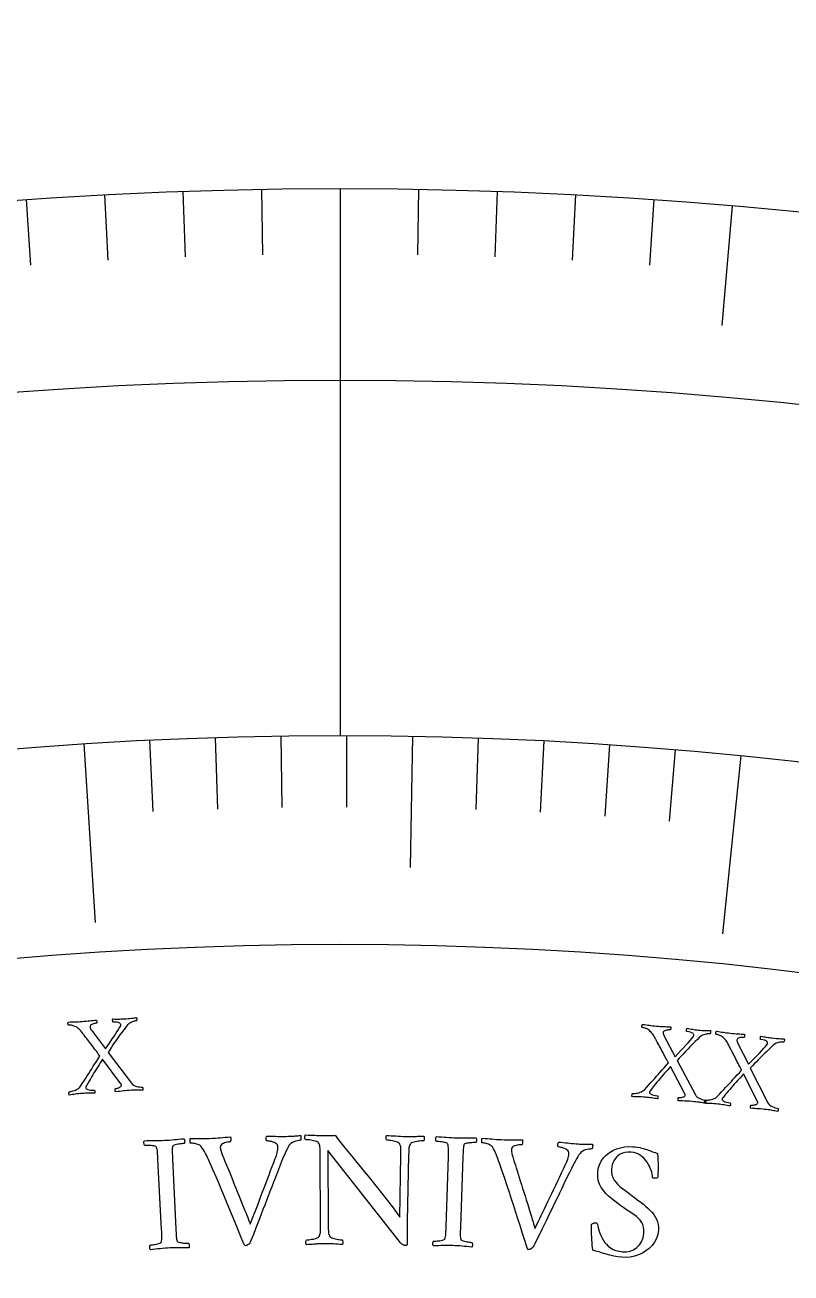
# Model space of a CAD drawing. Header units: millimetres. Extents: x -93 to 93, y -93 to 104.
# Drawn here: x -5.86 to 8.39, y 63.54 to 86.76 of the extents above; entities that cross this region are included whole.
import ezdxf

# ---------------------------------------------------------------- set-up
doc = ezdxf.new("R2010")
doc.units = ezdxf.units.MM
for name, color, linetype in [('ENGRAVE', 7, 'Continuous'), ('ENGRAVE_FINE', 8, 'Continuous'), ('TEXT', 5, 'Continuous')]:
    doc.layers.add(name, color=color, linetype=linetype)

msp = doc.modelspace()

# ---------------------------------------------------------------- linework, layer by layer
at = {"layer": 'ENGRAVE'}
for points in [[(0, 83.7125), (0, 73.5375)], [(7.296, 83.3939), (7.1009, 81.164)], [(-4.768, 73.3828), (-4.5521, 70.0598)], [(1.347, 73.5252), (1.3023, 71.0836)], [(7.4529, 73.1589), (7.1154, 69.846)]]:
    msp.add_lwpolyline(points, dxfattribs=at)
for radius in [90.65, 90.65, 88.2219, 83.7125, 83.7125, 80.1513, 73.5375, 73.5375, 69.6525]:
    msp.add_circle((0, 0), radius, dxfattribs=at)
at = {"layer": 'ENGRAVE_FINE'}
for points in [[(-4.3812, 83.5978), (-4.3173, 82.3784)], [(-2.9215, 83.6615), (-2.8789, 82.4412)], [(-1.461, 83.6998), (-1.4397, 82.4789)], [(1.461, 83.6998), (1.4397, 82.4789)], [(2.9215, 83.6615), (2.8789, 82.4412)], [(4.3812, 83.5978), (4.3173, 82.3784)], [(-5.8395, 83.5086), (-5.7543, 82.2906)], [(5.8395, 83.5086), (5.7543, 82.2906)], [(-3.5462, 73.4519), (-3.482, 72.1215)], [(-2.3235, 73.5008), (-2.2814, 72.1694)], [(-1.1002, 73.5293), (-1.0802, 72.1974)], [(0.1234, 73.5374), (0.1212, 72.2054)], [(2.5702, 73.4926), (2.5237, 72.1614)], [(3.7928, 73.4396), (3.7241, 72.1094)], [(5.0143, 73.3663), (4.9234, 72.0374)], [(6.2344, 73.2728), (6.1215, 71.9455)]]:
    msp.add_lwpolyline(points, dxfattribs=at)
at = {"layer": 'TEXT'}
for points in [[(-4.7932, 68.2168), (-4.756, 68.2196), (-4.7203, 68.2226), (-4.6863, 68.226), (-4.6539, 68.2295), (-4.6225, 68.2332), (-4.5913, 68.2367), (-4.5603, 68.24), (-4.5296, 68.2431), (-4.5274, 68.2381), (-4.5256, 68.2309), (-4.5242, 68.2215), (-4.5231, 68.2101), (-4.5229, 68.1991), (-4.524, 68.1912), (-4.5263, 68.1863), (-4.5299, 68.1845), (-4.5382, 68.1836), (-4.5483, 68.182), (-4.5602, 68.1795), (-4.5739, 68.1763), (-4.5882, 68.1722), (-4.6019, 68.1671), (-4.6151, 68.161), (-4.6276, 68.1539), (-4.6381, 68.1455), (-4.6454, 68.1357), (-4.6494, 68.1243), (-4.6501, 68.1115), (-4.6477, 68.0993), (-4.642, 68.0854), (-4.633, 68.0699), (-4.6207, 68.0528), (-4.3591, 67.7059), (-4.3174, 67.7694), (-4.2765, 67.831), (-4.2364, 67.8906), (-4.1972, 67.9484), (-4.1612, 68.002), (-4.1305, 68.0493), (-4.1052, 68.0902), (-4.0853, 68.1247), (-4.0828, 68.1301), (-4.0809, 68.1354), (-4.0797, 68.1407), (-4.0792, 68.146), (-4.079, 68.1507), (-4.0789, 68.1544), (-4.0788, 68.157), (-4.0788, 68.1586), (-4.0809, 68.166), (-4.0861, 68.1738), (-4.0946, 68.182), (-4.1062, 68.1904), (-4.1232, 68.1976), (-4.1477, 68.202), (-4.1797, 68.2036), (-4.2193, 68.2023), (-4.2223, 68.2046), (-4.2248, 68.2096), (-4.2268, 68.2174), (-4.2283, 68.2279), (-4.2292, 68.2391), (-4.2293, 68.2486), (-4.2287, 68.2564), (-4.2273, 68.2625), (-4.1973, 68.2624), (-4.1691, 68.2622), (-4.1427, 68.262), (-4.1179, 68.2619), (-4.0935, 68.262), (-4.0678, 68.2626), (-4.041, 68.2636), (-4.0131, 68.265), (-3.9745, 68.2675), (-3.9391, 68.2704), (-3.9069, 68.2735), (-3.878, 68.277), (-3.8518, 68.2804), (-3.8279, 68.2835), (-3.8065, 68.2861), (-3.7874, 68.2884), (-3.7852, 68.2835), (-3.7833, 68.2771), (-3.7817, 68.2691), (-3.7805, 68.2595), (-3.7801, 68.2497), (-3.7813, 68.2411), (-3.784, 68.2338), (-3.7882, 68.2276), (-3.794, 68.227), (-3.8027, 68.2255), (-3.8144, 68.2232), (-3.8292, 68.2201), (-3.8457, 68.2158), (-3.863, 68.2099), (-3.881, 68.2023), (-3.8997, 68.1931), (-3.9182, 68.1821), (-3.9356, 68.1688), (-3.952, 68.1534), (-3.9674, 68.1359), (-4.0025, 68.0883), (-4.0352, 68.044), (-4.0656, 68.003), (-4.0937, 67.9652), (-4.1203, 67.9289), (-4.1466, 67.8924), (-4.1723, 67.8556), (-4.1977, 67.8186), (-4.2238, 67.7797), (-4.2521, 67.7373), (-4.2825, 67.6913), (-4.315, 67.6417), (-3.8779, 67.0657), (-3.8603, 67.0463), (-3.8389, 67.0302), (-3.8139, 67.0175), (-3.7851, 67.0082), (-3.7552, 67.0016), (-3.7267, 66.9973), (-3.6997, 66.9953), (-3.674, 66.9956), (-3.6711, 66.9906), (-3.669, 66.9838), (-3.6677, 66.9751), (-3.6671, 66.9646), (-3.6672, 66.9542), (-3.6674, 66.9462), (-3.668, 66.9406), (-3.6688, 66.9373), (-3.6979, 66.9377), (-3.725, 66.9381), (-3.7499, 66.9385), (-3.7728, 66.9388), (-3.7959, 66.9389), (-3.8212, 66.9384), (-3.8488, 66.9374), (-3.8788, 66.9359), (-3.9199, 66.9333), (-3.9583, 66.9304), (-3.9939, 66.9274), (-4.0268, 66.924), (-4.0597, 66.9204), (-4.0953, 66.9165), (-4.1336, 66.9122), (-4.1746, 66.9076), (-4.1785, 66.9126), (-4.1816, 66.9197), (-4.1837, 66.929), (-4.1849, 66.9405), (-4.1851, 66.9514), (-4.184, 66.9594), (-4.1817, 66.9642), (-4.1782, 66.966), (-4.171, 66.9668), (-4.162, 66.9686), (-4.151, 66.9712), (-4.1381, 66.9748), (-4.1246, 66.9792), (-4.1114, 66.9845), (-4.0987, 66.9907), (-4.0864, 66.9978), (-4.076, 67.0056), (-4.0687, 67.0138), (-4.0645, 67.0225), (-4.0635, 67.0316), (-4.0638, 67.0339), (-4.0646, 67.0366), (-4.0657, 67.0396), (-4.0673, 67.0429), (-4.0691, 67.0463), (-4.0711, 67.0492), (-4.0731, 67.0518), (-4.0753, 67.054), (-4.4161, 67.5138), (-4.4375, 67.4812), (-4.4597, 67.4468), (-4.4827, 67.4107), (-4.5064, 67.3728), (-4.5303, 67.3342), (-4.5539, 67.2961), (-4.577, 67.2583), (-4.5998, 67.221), (-4.6215, 67.185), (-4.6415, 67.1511), (-4.6598, 67.1195), (-4.6764, 67.0901), (-4.6909, 67.0639), (-4.7028, 67.0422), (-4.7122, 67.0248), (-4.7189, 67.0117), (-4.7199, 67.0093), (-4.7212, 67.0063), (-4.7226, 67.0028), (-4.7243, 66.9988), (-4.7258, 66.9944), (-4.7268, 66.9897), (-4.7272, 66.9848), (-4.7271, 66.9797), (-4.7243, 66.9707), (-4.717, 66.9624), (-4.7054, 66.9548), (-4.6894, 66.9478), (-4.6682, 66.9425), (-4.6409, 66.9394), (-4.6076, 66.9388), (-4.5681, 66.9405), (-4.565, 66.9356), (-4.5624, 66.9289), (-4.5603, 66.9203), (-4.5587, 66.9098), (-4.5578, 66.8995), (-4.5577, 66.8915), (-4.5584, 66.8858), (-4.56, 66.8825), (-4.5882, 66.8826), (-4.6167, 66.8825), (-4.6454, 66.8823), (-4.6744, 66.8819), (-4.7034, 66.8812), (-4.7321, 66.8802), (-4.7605, 66.8788), (-4.7886, 66.877), (-4.8265, 66.874), (-4.8615, 66.8709), (-4.8937, 66.8676), (-4.923, 66.8641), (-4.9511, 66.8603), (-4.9797, 66.8565), (-5.0088, 66.8524), (-5.0384, 66.8481), (-5.0405, 66.8539), (-5.0417, 66.8612), (-5.0422, 66.87), (-5.0419, 66.8803), (-5.0411, 66.8903), (-5.0403, 66.898), (-5.0395, 66.9035), (-5.0387, 66.9068), (-5.0324, 66.9077), (-5.022, 66.9098), (-5.0073, 66.9132), (-4.9884, 66.9179), (-4.9671, 66.9239), (-4.9451, 66.9315), (-4.9225, 66.9408), (-4.8992, 66.9517), (-4.877, 66.9642), (-4.8576, 66.9785), (-4.8411, 66.9946), (-4.8275, 67.0124), (-4.7935, 67.064), (-4.7611, 67.1134), (-4.7303, 67.1606), (-4.7012, 67.2056), (-4.673, 67.2495), (-4.6448, 67.2935), (-4.6167, 67.3377), (-4.5888, 67.3819), (-4.5602, 67.4271), (-4.5302, 67.4741), (-4.4989, 67.5228), (-4.4662, 67.5733), (-4.4799, 67.5924), (-4.4954, 67.6135), (-4.5128, 67.6367), (-4.5321, 67.6621), (-4.5524, 67.6888), (-4.5731, 67.7161), (-4.5941, 67.7441), (-4.6154, 67.7726), (-4.6366, 67.801), (-4.6572, 67.8284), (-4.6772, 67.8548), (-4.6966, 67.8801), (-4.7149, 67.9038), (-4.7315, 67.9253), (-4.7463, 67.9446), (-4.7594, 67.9616), (-4.7701, 67.9755), (-4.7777, 67.9854), (-4.7823, 67.9914), (-4.7838, 67.9934), (-4.8023, 68.0179), (-4.8202, 68.0395), (-4.8375, 68.0583), (-4.8542, 68.0742), (-4.8713, 68.0883), (-4.8898, 68.1015), (-4.9097, 68.1139), (-4.931, 68.1253), (-4.9457, 68.132), (-4.9613, 68.1375), (-4.9777, 68.1417), (-4.995, 68.1447), (-5.0116, 68.1467), (-5.0263, 68.1479), (-5.0388, 68.1483), (-5.0493, 68.148), (-5.0532, 68.1493), (-5.0561, 68.1538), (-5.0583, 68.1615), (-5.0596, 68.1724), (-5.06, 68.1839), (-5.0591, 68.1934), (-5.057, 68.2009), (-5.0537, 68.2063), (-5.0169, 68.2079), (-4.983, 68.2092), (-4.9518, 68.2101), (-4.9234, 68.2106), (-4.8949, 68.2113), (-4.8638, 68.2126), (-4.8298, 68.2144), (-4.7932, 68.2168)], [(5.8847, 68.1313), (5.9219, 68.1283), (5.9575, 68.1257), (5.9917, 68.1237), (6.0242, 68.1222), (6.0559, 68.1209), (6.0873, 68.1195), (6.1184, 68.118), (6.1492, 68.1163), (6.1506, 68.1109), (6.1512, 68.1035), (6.1512, 68.0941), (6.1504, 68.0826), (6.1489, 68.0718), (6.1466, 68.0641), (6.1435, 68.0597), (6.1397, 68.0584), (6.1314, 68.0589), (6.1211, 68.0588), (6.109, 68.0583), (6.095, 68.0572), (6.0802, 68.0554), (6.0659, 68.0525), (6.052, 68.0485), (6.0385, 68.0434), (6.0268, 68.0368), (6.018, 68.0282), (6.0123, 68.0176), (6.0096, 68.0051), (6.0101, 67.9926), (6.0136, 67.978), (6.0201, 67.9613), (6.0295, 67.9425), (6.2339, 67.5591), (6.285, 67.6153), (6.335, 67.6698), (6.3839, 67.7225), (6.4316, 67.7734), (6.4756, 67.8208), (6.5132, 67.8627), (6.5446, 67.8991), (6.5696, 67.9302), (6.5729, 67.9351), (6.5756, 67.9401), (6.5776, 67.9451), (6.579, 67.9502), (6.5799, 67.9549), (6.5806, 67.9585), (6.581, 67.9611), (6.5812, 67.9626), (6.5804, 67.9703), (6.5764, 67.9788), (6.5694, 67.9882), (6.5592, 67.9983), (6.5435, 68.0081), (6.52, 68.0162), (6.4886, 68.0228), (6.4493, 68.0277), (6.4467, 68.0304), (6.445, 68.0357), (6.4443, 68.0437), (6.4444, 68.0544), (6.4453, 68.0655), (6.4466, 68.0749), (6.4485, 68.0825), (6.4508, 68.0884), (6.4804, 68.0836), (6.5082, 68.079), (6.5343, 68.0747), (6.5587, 68.0708), (6.5829, 68.067), (6.6083, 68.0636), (6.6349, 68.0604), (6.6628, 68.0575), (6.7013, 68.054), (6.7367, 68.0513), (6.7689, 68.0494), (6.7981, 68.0483), (6.8245, 68.0476), (6.8485, 68.0469), (6.8702, 68.0462), (6.8894, 68.0454), (6.8908, 68.0403), (6.8916, 68.0337), (6.8919, 68.0255), (6.8917, 68.0158), (6.8905, 68.0061), (6.888, 67.9978), (6.8842, 67.991), (6.8791, 67.9856), (6.8733, 67.9858), (6.8644, 67.9858), (6.8525, 67.9853), (6.8375, 67.9845), (6.8204, 67.9828), (6.8024, 67.9797), (6.7835, 67.975), (6.7636, 67.9688), (6.7436, 67.9608), (6.7243, 67.9504), (6.7057, 67.9378), (6.6878, 67.9228), (6.6457, 67.8813), (6.6065, 67.8426), (6.5701, 67.8068), (6.5365, 67.7739), (6.5045, 67.7422), (6.4729, 67.7102), (6.4418, 67.6779), (6.411, 67.6453), (6.3791, 67.6109), (6.3445, 67.5734), (6.3073, 67.5327), (6.2675, 67.4888), (6.6096, 66.8517), (6.624, 66.8298), (6.6426, 66.8107), (6.6654, 66.7942), (6.6923, 66.7805), (6.7209, 66.7694), (6.7483, 66.7607), (6.7747, 66.7545), (6.8001, 66.7507), (6.8022, 66.7454), (6.8032, 66.7383), (6.8032, 66.7296), (6.8021, 66.719), (6.8004, 66.7088), (6.7989, 66.701), (6.7975, 66.6955), (6.7962, 66.6923), (6.7675, 66.6973), (6.7408, 66.7019), (6.7162, 66.7062), (6.6936, 66.7101), (6.6709, 66.7137), (6.6458, 66.7172), (6.6184, 66.7205), (6.5886, 66.7237), (6.5475, 66.7275), (6.5092, 66.7307), (6.4735, 66.7332), (6.4405, 66.735), (6.4074, 66.7365), (6.3717, 66.7382), (6.3332, 66.7399), (6.292, 66.7418), (6.2888, 66.7473), (6.2869, 66.7549), (6.2863, 66.7644), (6.2868, 66.7759), (6.2884, 66.7867), (6.2907, 66.7944), (6.2937, 66.7988), (6.2975, 66.8), (6.3047, 66.7997), (6.3139, 66.8001), (6.3251, 66.801), (6.3384, 66.8025), (6.3525, 66.8047), (6.3663, 66.8079), (6.3798, 66.8121), (6.393, 66.8172), (6.4046, 66.8232), (6.4131, 66.8302), (6.4186, 66.8381), (6.421, 66.847), (6.421, 66.8493), (6.4207, 66.852), (6.42, 66.8552), (6.419, 66.8588), (6.4177, 66.8624), (6.4162, 66.8656), (6.4146, 66.8684), (6.4128, 66.8709), (6.1478, 67.3782), (6.1215, 67.3493), (6.0943, 67.3188), (6.0659, 67.2867), (6.0366, 67.253), (6.0069, 67.2186), (5.9777, 67.1846), (5.949, 67.1509), (5.9207, 67.1176), (5.8937, 67.0853), (5.8686, 67.055), (5.8456, 67.0266), (5.8246, 67.0002), (5.8062, 66.9766), (5.7911, 66.957), (5.7791, 66.9412), (5.7704, 66.9294), (5.7691, 66.9271), (5.7674, 66.9244), (5.7654, 66.9212), (5.7631, 66.9174), (5.7609, 66.9133), (5.7593, 66.9089), (5.7581, 66.9041), (5.7574, 66.8991), (5.7588, 66.8897), (5.7646, 66.8804), (5.7749, 66.871), (5.7896, 66.8617), (5.8097, 66.8531), (5.8362, 66.8458), (5.8691, 66.84), (5.9084, 66.8356), (5.9107, 66.8303), (5.9122, 66.8232), (5.9129, 66.8143), (5.9128, 66.8037), (5.9121, 66.7934), (5.911, 66.7855), (5.9094, 66.78), (5.9073, 66.777), (5.8795, 66.7814), (5.8513, 66.7858), (5.8229, 66.7901), (5.7942, 66.7942), (5.7655, 66.7981), (5.737, 66.8015), (5.7087, 66.8045), (5.6807, 66.8071), (5.6428, 66.8101), (5.6077, 66.8125), (5.5754, 66.8142), (5.5459, 66.8153), (5.5176, 66.816), (5.4887, 66.8166), (5.4593, 66.8171), (5.4294, 66.8175), (5.4283, 66.8236), (5.4281, 66.831), (5.429, 66.8397), (5.431, 66.8499), (5.4333, 66.8596), (5.4352, 66.8671), (5.4369, 66.8724), (5.4383, 66.8755), (5.4446, 66.8754), (5.4553, 66.8759), (5.4703, 66.877), (5.4896, 66.8786), (5.5116, 66.8812), (5.5345, 66.8854), (5.5583, 66.891), (5.583, 66.8981), (5.6069, 66.9071), (5.6283, 66.9182), (5.6471, 66.9315), (5.6633, 66.9469), (5.7049, 66.9926), (5.7446, 67.0364), (5.7823, 67.0783), (5.8181, 67.1181), (5.8529, 67.1571), (5.8875, 67.1962), (5.9221, 67.2354), (5.9566, 67.2748), (5.9919, 67.315), (6.0288, 67.3567), (6.0673, 67.4), (6.1075, 67.4448), (6.097, 67.4657), (6.0849, 67.489), (6.0713, 67.5147), (6.0563, 67.5427), (6.0403, 67.5723), (6.0242, 67.6025), (6.0078, 67.6333), (5.9912, 67.6649), (5.9747, 67.6962), (5.9586, 67.7265), (5.9429, 67.7556), (5.9276, 67.7837), (5.9133, 67.81), (5.9003, 67.8338), (5.8886, 67.8551), (5.8783, 67.874), (5.8699, 67.8894), (5.8639, 67.9004), (5.8603, 67.907), (5.8591, 67.9092), (5.8447, 67.9362), (5.8304, 67.9604), (5.8163, 67.9816), (5.8023, 68), (5.7876, 68.0166), (5.7713, 68.0325), (5.7536, 68.0478), (5.7343, 68.0624), (5.7208, 68.0713), (5.7063, 68.0791), (5.6907, 68.0859), (5.6741, 68.0915), (5.658, 68.0961), (5.6437, 68.0995), (5.6314, 68.1019), (5.6209, 68.1033), (5.6174, 68.1051), (5.6151, 68.11), (5.6142, 68.118), (5.6146, 68.1289), (5.616, 68.1403), (5.6184, 68.1496), (5.6216, 68.1566), (5.6257, 68.1615), (5.6623, 68.1574), (5.696, 68.1533), (5.727, 68.1494), (5.7551, 68.1455), (5.7833, 68.1417), (5.8143, 68.1381), (5.8481, 68.1346), (5.8847, 68.1313)], [(7.2593, 67.9986), (7.2965, 67.9948), (7.3321, 67.9915), (7.3661, 67.9888), (7.3987, 67.9867), (7.4303, 67.9848), (7.4616, 67.9827), (7.4927, 67.9805), (7.5235, 67.9782), (7.5247, 67.9728), (7.5253, 67.9654), (7.525, 67.956), (7.524, 67.9446), (7.5223, 67.9337), (7.5198, 67.9261), (7.5167, 67.9217), (7.5128, 67.9206), (7.5045, 67.9212), (7.4943, 67.9213), (7.4821, 67.921), (7.4681, 67.9203), (7.4533, 67.9187), (7.4389, 67.9161), (7.4249, 67.9124), (7.4113, 67.9076), (7.3995, 67.9012), (7.3906, 67.8928), (7.3847, 67.8823), (7.3817, 67.8698), (7.3819, 67.8573), (7.3851, 67.8427), (7.3913, 67.8258), (7.4004, 67.8069), (7.5969, 67.4194), (7.6492, 67.4746), (7.7003, 67.528), (7.7502, 67.5797), (7.7989, 67.6297), (7.8438, 67.6762), (7.8823, 67.7173), (7.9144, 67.7531), (7.9401, 67.7836), (7.9435, 67.7885), (7.9463, 67.7934), (7.9484, 67.7984), (7.9498, 67.8035), (7.9509, 67.8081), (7.9516, 67.8117), (7.9521, 67.8143), (7.9524, 67.8158), (7.9517, 67.8236), (7.9479, 67.8321), (7.941, 67.8416), (7.931, 67.852), (7.9156, 67.8621), (7.8922, 67.8707), (7.8609, 67.8779), (7.8218, 67.8836), (7.8192, 67.8863), (7.8177, 67.8917), (7.817, 67.8997), (7.8174, 67.9104), (7.8185, 67.9215), (7.82, 67.9308), (7.822, 67.9384), (7.8245, 67.9443), (7.8539, 67.9388), (7.8817, 67.9337), (7.9077, 67.9289), (7.932, 67.9244), (7.9561, 67.9202), (7.9815, 67.9163), (8.008, 67.9125), (8.0358, 67.9091), (8.0742, 67.9048), (8.1095, 67.9014), (8.1418, 67.8988), (8.1709, 67.8972), (8.1973, 67.8959), (8.2213, 67.8948), (8.2429, 67.8936), (8.2621, 67.8924), (8.2634, 67.8873), (8.2641, 67.8806), (8.2643, 67.8724), (8.2638, 67.8628), (8.2624, 67.8531), (8.2598, 67.8448), (8.2558, 67.8381), (8.2506, 67.8328), (8.2448, 67.8332), (8.236, 67.8333), (8.224, 67.8331), (8.209, 67.8326), (8.1919, 67.8312), (8.1738, 67.8284), (8.1548, 67.8241), (8.1348, 67.8184), (8.1146, 67.8108), (8.0951, 67.8008), (8.0763, 67.7885), (8.0581, 67.7739), (8.0152, 67.7333), (7.9752, 67.6954), (7.938, 67.6603), (7.9038, 67.6281), (7.8712, 67.597), (7.839, 67.5657), (7.8071, 67.534), (7.7757, 67.502), (7.7431, 67.4683), (7.7078, 67.4315), (7.6698, 67.3916), (7.6291, 67.3485), (7.9582, 66.7046), (7.9722, 66.6824), (7.9904, 66.6629), (8.0129, 66.646), (8.0396, 66.6318), (8.0679, 66.6201), (8.0951, 66.6108), (8.1214, 66.6041), (8.1467, 66.5998), (8.1487, 66.5944), (8.1496, 66.5874), (8.1494, 66.5786), (8.148, 66.5681), (8.1462, 66.5579), (8.1445, 66.5501), (8.143, 66.5446), (8.1416, 66.5415), (8.113, 66.547), (8.0864, 66.5522), (8.0619, 66.5569), (8.0394, 66.5613), (8.0168, 66.5654), (7.9918, 66.5694), (7.9644, 66.5733), (7.9346, 66.577), (7.8937, 66.5817), (7.8554, 66.5856), (7.8198, 66.5888), (7.7868, 66.5913), (7.7538, 66.5935), (7.7181, 66.5959), (7.6796, 66.5984), (7.6385, 66.6011), (7.6355, 66.6067), (7.6337, 66.6143), (7.6332, 66.6238), (7.634, 66.6353), (7.6358, 66.6461), (7.6382, 66.6537), (7.6414, 66.6581), (7.6451, 66.6592), (7.6523, 66.6588), (7.6616, 66.6589), (7.6728, 66.6596), (7.6861, 66.6608), (7.7003, 66.6628), (7.7142, 66.6657), (7.7277, 66.6696), (7.7411, 66.6745), (7.7527, 66.6803), (7.7614, 66.6871), (7.767, 66.6949), (7.7696, 66.7037), (7.7697, 66.706), (7.7694, 66.7087), (7.7688, 66.7119), (7.7678, 66.7155), (7.7666, 66.7191), (7.7652, 66.7224), (7.7637, 66.7253), (7.7619, 66.7278), (7.5072, 67.2403), (7.4804, 67.212), (7.4525, 67.182), (7.4235, 67.1505), (7.3935, 67.1174), (7.3631, 67.0836), (7.3333, 67.0502), (7.3038, 67.0171), (7.2749, 66.9843), (7.2472, 66.9526), (7.2216, 66.9228), (7.198, 66.8949), (7.1764, 66.8689), (7.1576, 66.8457), (7.142, 66.8264), (7.1298, 66.8109), (7.1208, 66.7992), (7.1194, 66.797), (7.1177, 66.7943), (7.1157, 66.7911), (7.1133, 66.7874), (7.111, 66.7833), (7.1093, 66.7789), (7.108, 66.7742), (7.1072, 66.7692), (7.1084, 66.7598), (7.1141, 66.7503), (7.1241, 66.7408), (7.1387, 66.7311), (7.1586, 66.7221), (7.1849, 66.7144), (7.2177, 66.7079), (7.2568, 66.7026), (7.2591, 66.6973), (7.2604, 66.6902), (7.261, 66.6813), (7.2607, 66.6707), (7.2598, 66.6604), (7.2584, 66.6526), (7.2567, 66.6471), (7.2546, 66.644), (7.2269, 66.6491), (7.1988, 66.654), (7.1705, 66.6589), (7.1419, 66.6636), (7.1132, 66.668), (7.0848, 66.672), (7.0566, 66.6756), (7.0286, 66.6788), (6.9908, 66.6825), (6.9557, 66.6856), (6.9235, 66.688), (6.894, 66.6897), (6.8657, 66.6909), (6.8369, 66.6921), (6.8075, 66.6932), (6.7776, 66.6942), (6.7766, 66.7003), (6.7766, 66.7077), (6.7777, 66.7165), (6.7799, 66.7266), (6.7823, 66.7362), (6.7845, 66.7437), (6.7862, 66.7489), (6.7877, 66.752), (6.794, 66.7518), (6.8046, 66.7521), (6.8197, 66.7529), (6.8391, 66.7541), (6.8611, 66.7563), (6.8841, 66.76), (6.908, 66.7651), (6.9328, 66.7717), (6.9569, 66.7802), (6.9785, 66.7909), (6.9975, 66.8038), (7.0141, 66.8189), (7.0566, 66.8638), (7.0972, 66.9067), (7.1358, 66.9478), (7.1723, 66.987), (7.2079, 67.0252), (7.2433, 67.0636), (7.2787, 67.1021), (7.314, 67.1408), (7.3501, 67.1802), (7.3878, 67.2212), (7.4272, 67.2637), (7.4683, 67.3077), (7.4581, 67.3288), (7.4466, 67.3524), (7.4335, 67.3783), (7.419, 67.4066), (7.4037, 67.4365), (7.3881, 67.467), (7.3724, 67.4982), (7.3564, 67.5301), (7.3405, 67.5618), (7.325, 67.5923), (7.31, 67.6218), (7.2953, 67.6502), (7.2814, 67.6768), (7.2689, 67.7008), (7.2577, 67.7224), (7.2478, 67.7414), (7.2397, 67.757), (7.2339, 67.7681), (7.2305, 67.7748), (7.2293, 67.777), (7.2154, 67.8043), (7.2016, 67.8288), (7.1879, 67.8503), (7.1743, 67.869), (7.1599, 67.8858), (7.144, 67.9021), (7.1266, 67.9177), (7.1076, 67.9327), (7.0943, 67.9419), (7.0799, 67.95), (7.0645, 67.9571), (7.048, 67.963), (7.032, 67.9679), (7.0178, 67.9717), (7.0055, 67.9743), (6.9951, 67.9759), (6.9916, 67.9778), (6.9894, 67.9827), (6.9886, 67.9907), (6.9892, 68.0017), (6.9909, 68.013), (6.9935, 68.0222), (6.9968, 68.0292), (7.0011, 68.034), (7.0375, 68.0292), (7.0712, 68.0244), (7.102, 68.0198), (7.1301, 68.0154), (7.1582, 68.011), (7.1891, 68.0068), (7.2228, 68.0026), (7.2593, 67.9986)], [(-3.2665, 66.0054), (-3.2204, 66.008), (-3.175, 66.011), (-3.1302, 66.0147), (-3.086, 66.0188), (-3.0416, 66.0231), (-2.9962, 66.0272), (-2.9498, 66.0312), (-2.9024, 66.035), (-2.8965, 66.0278), (-2.8924, 66.0181), (-2.89, 66.0061), (-2.8892, 65.9916), (-2.8899, 65.9771), (-2.8917, 65.9649), (-2.8945, 65.9549), (-2.8985, 65.9473), (-2.9101, 65.9465), (-2.9256, 65.9449), (-2.9451, 65.9426), (-2.9686, 65.9395), (-2.9936, 65.9357), (-3.0179, 65.9314), (-3.0412, 65.9265), (-3.0638, 65.921), (-3.0835, 65.9148), (-3.0984, 65.9076), (-3.1084, 65.8995), (-3.1136, 65.8905), (-3.1171, 65.8734), (-3.1195, 65.8541), (-3.1207, 65.8325), (-3.1209, 65.8086), (-3.1204, 65.7829), (-3.1196, 65.7561), (-3.1186, 65.7281), (-3.1173, 65.699), (-3.1171, 65.6943), (-3.1168, 65.6896), (-3.1166, 65.6849), (-3.1164, 65.6802), (-3.1162, 65.6755), (-3.116, 65.6708), (-3.1157, 65.6661), (-3.1155, 65.6614), (-3.0536, 64.3564), (-3.0534, 64.3517), (-3.0531, 64.347), (-3.0529, 64.3423), (-3.0527, 64.3376), (-3.0525, 64.3329), (-3.0522, 64.3282), (-3.052, 64.3235), (-3.0518, 64.3188), (-3.0503, 64.2898), (-3.0487, 64.2621), (-3.047, 64.2358), (-3.0451, 64.2109), (-3.0428, 64.1878), (-3.0395, 64.1669), (-3.0354, 64.1482), (-3.0305, 64.1316), (-3.0247, 64.1243), (-3.0142, 64.1175), (-2.9991, 64.1114), (-2.9794, 64.1058), (-2.957, 64.1011), (-2.9339, 64.0973), (-2.9101, 64.0946), (-2.8855, 64.0929), (-2.8625, 64.0918), (-2.8434, 64.0912), (-2.8282, 64.091), (-2.8169, 64.0912), (-2.8124, 64.084), (-2.8088, 64.0743), (-2.806, 64.0623), (-2.8041, 64.0479), (-2.8036, 64.0334), (-2.8049, 64.0212), (-2.8081, 64.0112), (-2.8131, 64.0036), (-2.8593, 64.0046), (-2.9044, 64.0054), (-2.9487, 64.006), (-2.9919, 64.0064), (-3.0349, 64.0065), (-3.0785, 64.0058), (-3.1227, 64.0046), (-3.1674, 64.0027), (-3.211, 64.0002), (-3.2549, 63.9971), (-3.2992, 63.9934), (-3.3439, 63.989), (-3.3889, 63.9842), (-3.4343, 63.9791), (-3.4801, 63.9738), (-3.5262, 63.9682), (-3.5319, 63.9754), (-3.5361, 63.9849), (-3.5386, 63.997), (-3.5395, 64.0114), (-3.539, 64.026), (-3.5375, 64.0382), (-3.5348, 64.0482), (-3.531, 64.0558), (-3.5198, 64.0567), (-3.5047, 64.0584), (-3.4858, 64.061), (-3.463, 64.0642), (-3.4386, 64.0684), (-3.4148, 64.0735), (-3.3917, 64.0795), (-3.3692, 64.0865), (-3.3497, 64.094), (-3.3354, 64.1016), (-3.3263, 64.1093), (-3.3225, 64.1172), (-3.3181, 64.1376), (-3.3151, 64.1607), (-3.3136, 64.1865), (-3.3136, 64.2149), (-3.3145, 64.2452), (-3.3156, 64.2768), (-3.317, 64.3094), (-3.3186, 64.3433), (-3.3859, 65.648), (-3.3878, 65.6819), (-3.3898, 65.7149), (-3.3919, 65.7468), (-3.3942, 65.7778), (-3.3972, 65.8067), (-3.4014, 65.8327), (-3.4069, 65.8557), (-3.4137, 65.8756), (-3.4184, 65.8842), (-3.4285, 65.8913), (-3.4439, 65.897), (-3.4646, 65.9012), (-3.4883, 65.9043), (-3.5126, 65.9069), (-3.5374, 65.9088), (-3.5628, 65.9101), (-3.5864, 65.9108), (-3.6061, 65.9112), (-3.6217, 65.9113), (-3.6333, 65.9109), (-3.638, 65.9181), (-3.6418, 65.9277), (-3.6448, 65.9397), (-3.6469, 65.9541), (-3.6476, 65.9686), (-3.6464, 65.9808), (-3.6432, 65.9908), (-3.6381, 65.9985), (-3.5903, 65.9995), (-3.5428, 66.0002), (-3.4957, 66.0006), (-3.449, 66.0008), (-3.4027, 66.0012), (-3.3569, 66.002), (-3.3115, 66.0035), (-3.2665, 66.0054)], [(-2.4251, 66.0417), (-2.3743, 66.0438), (-2.3243, 66.0465), (-2.2751, 66.0496), (-2.2268, 66.0534), (-2.1791, 66.0572), (-2.1317, 66.0608), (-2.0848, 66.0642), (-2.0382, 66.0673), (-2.0353, 66.0596), (-2.0332, 66.049), (-2.0321, 66.0354), (-2.0319, 66.0189), (-2.0327, 66.0029), (-2.0346, 65.991), (-2.0377, 65.9831), (-2.0419, 65.9794), (-2.0504, 65.9786), (-2.063, 65.9768), (-2.0798, 65.9738), (-2.1008, 65.9697), (-2.1235, 65.9643), (-2.1456, 65.9573), (-2.167, 65.9488), (-2.1877, 65.9387), (-2.2055, 65.9264), (-2.218, 65.9114), (-2.2252, 65.8936), (-2.2271, 65.8731), (-2.2225, 65.8415), (-2.2102, 65.7969), (-2.1903, 65.7391), (-2.1629, 65.6683), (-2.1478, 65.6315), (-2.1304, 65.5891), (-2.1107, 65.541), (-2.0886, 65.4874), (-2.0648, 65.4294), (-2.04, 65.3686), (-2.0142, 65.3049), (-1.9873, 65.2382), (-1.9598, 65.1701), (-1.9322, 65.1019), (-1.9045, 65.0338), (-1.8766, 64.9656), (-1.8493, 64.8988), (-1.8233, 64.8347), (-1.7986, 64.7733), (-1.7752, 64.7146), (-1.7535, 64.6599), (-1.734, 64.6103), (-1.7165, 64.5661), (-1.7012, 64.527), (-1.6885, 64.4947), (-1.679, 64.4708), (-1.6727, 64.4552), (-1.6694, 64.4479), (-1.6648, 64.4587), (-1.6569, 64.4784), (-1.6458, 64.507), (-1.6313, 64.5445), (-1.6141, 64.5893), (-1.5949, 64.6398), (-1.5736, 64.696), (-1.5503, 64.758), (-1.5253, 64.8245), (-1.4989, 64.8944), (-1.4712, 64.9676), (-1.4421, 65.0441), (-1.4121, 65.1226), (-1.3819, 65.2017), (-1.3515, 65.2814), (-1.3208, 65.3616), (-1.2903, 65.441), (-1.2608, 65.5179), (-1.2321, 65.5925), (-1.2043, 65.6647), (-1.1941, 65.6919), (-1.1846, 65.7199), (-1.176, 65.7486), (-1.1682, 65.7782), (-1.1617, 65.8069), (-1.1572, 65.8332), (-1.1546, 65.8571), (-1.154, 65.8787), (-1.1571, 65.9021), (-1.1655, 65.9224), (-1.1793, 65.9393), (-1.1984, 65.9531), (-1.2206, 65.9642), (-1.2436, 65.9734), (-1.2673, 65.9806), (-1.2918, 65.9858), (-1.3148, 65.9895), (-1.3339, 65.992), (-1.3492, 65.9935), (-1.3607, 65.9938), (-1.3664, 65.9987), (-1.3706, 66.0073), (-1.3733, 66.0197), (-1.3744, 66.0358), (-1.3739, 66.0524), (-1.3718, 66.0661), (-1.368, 66.0768), (-1.3626, 66.0847), (-1.3199, 66.0839), (-1.2785, 66.0828), (-1.2382, 66.0815), (-1.1991, 66.08), (-1.1601, 66.0786), (-1.1198, 66.0779), (-1.0784, 66.0777), (-1.0358, 66.0781), (-1.0008, 66.0787), (-0.9697, 66.0795), (-0.9424, 66.0803), (-0.9189, 66.0814), (-0.8974, 66.0825), (-0.8761, 66.0839), (-0.855, 66.0854), (-0.8341, 66.0872), (-0.8121, 66.089), (-0.7877, 66.0909), (-0.7609, 66.0928), (-0.7317, 66.0947), (-0.729, 66.0869), (-0.7275, 66.0759), (-0.7271, 66.0618), (-0.728, 66.0446), (-0.7296, 66.0281), (-0.7316, 66.0163), (-0.7342, 66.0093), (-0.7371, 66.0069), (-0.7498, 66.0057), (-0.7687, 66.0026), (-0.7937, 65.9974), (-0.8249, 65.9902), (-0.8575, 65.98), (-0.8865, 65.9659), (-0.9122, 65.9479), (-0.9343, 65.926), (-0.9495, 65.9061), (-0.9668, 65.8782), (-0.9861, 65.8421), (-1.0075, 65.7981), (-1.0291, 65.7504), (-1.0494, 65.7038), (-1.0683, 65.6581), (-1.0857, 65.6135), (-1.126, 65.51), (-1.1644, 65.4108), (-1.201, 65.316), (-1.2358, 65.2254), (-1.2695, 65.1378), (-1.3027, 65.0518), (-1.3354, 64.9673), (-1.3677, 64.8843), (-1.4001, 64.8014), (-1.4328, 64.7168), (-1.4661, 64.6307), (-1.4998, 64.543), (-1.5348, 64.452), (-1.5719, 64.3563), (-1.6111, 64.2559), (-1.6524, 64.1506), (-1.6644, 64.1229), (-1.6771, 64.0998), (-1.6905, 64.0814), (-1.7046, 64.0677), (-1.7192, 64.0578), (-1.7341, 64.0505), (-1.7492, 64.046), (-1.7646, 64.0442), (-1.7691, 64.0453), (-1.7732, 64.049), (-1.7771, 64.0553), (-1.7807, 64.0641), (-1.784, 64.0735), (-1.7874, 64.0816), (-1.7906, 64.0882), (-1.7939, 64.0935), (-1.8481, 64.2261), (-1.9007, 64.3541), (-1.9515, 64.4777), (-2.0007, 64.5968), (-2.0492, 64.7141), (-2.0984, 64.8323), (-2.1481, 64.9514), (-2.1984, 65.0715), (-2.2507, 65.1951), (-2.3064, 65.3249), (-2.3655, 65.4607), (-2.428, 65.6026), (-2.4471, 65.6462), (-2.4658, 65.6874), (-2.4843, 65.7263), (-2.5026, 65.7629), (-2.5212, 65.7974), (-2.5407, 65.8304), (-2.5612, 65.8617), (-2.5826, 65.8915), (-2.5927, 65.903), (-2.6059, 65.9133), (-2.6222, 65.9222), (-2.6417, 65.9299), (-2.6627, 65.9363), (-2.6834, 65.9415), (-2.7039, 65.9456), (-2.7241, 65.9485), (-2.7429, 65.9504), (-2.759, 65.9517), (-2.7726, 65.9523), (-2.7835, 65.9523), (-2.785, 65.9549), (-2.7863, 65.9627), (-2.7875, 65.9759), (-2.7884, 65.9944), (-2.789, 66.0131), (-2.789, 66.0269), (-2.7884, 66.0359), (-2.7872, 66.0399), (-2.735, 66.0404), (-2.6874, 66.0405), (-2.6444, 66.0402), (-2.606, 66.0395), (-2.5677, 66.0389), (-2.5247, 66.0391), (-2.4772, 66.04), (-2.4251, 66.0417)], [(-0.3249, 66.0948), (-0.2899, 66.0949), (-0.2553, 66.0951), (-0.2211, 66.0952), (-0.1872, 66.0953), (-0.1558, 66.0956), (-0.1288, 66.0962), (-0.1062, 66.0973), (-0.0879, 66.0987), (-0.0603, 66.0589), (-0.0255, 66.0118), (0.0165, 65.9571), (0.0656, 65.895), (0.1203, 65.8269), (0.1794, 65.7542), (0.2426, 65.677), (0.31, 65.5951), (0.3801, 65.5103), (0.4511, 65.4239), (0.5231, 65.3362), (0.5961, 65.2469), (0.6689, 65.1572), (0.7403, 65.068), (0.8104, 64.9794), (0.879, 64.8912), (0.9446, 64.8054), (1.0054, 64.7237), (1.0614, 64.6461), (1.1126, 64.5727), (1.1326, 65.7318), (1.133, 65.7704), (1.133, 65.8046), (1.1325, 65.8346), (1.1316, 65.8603), (1.129, 65.8832), (1.1236, 65.9051), (1.1153, 65.9258), (1.1043, 65.9453), (1.0972, 65.9532), (1.0853, 65.9609), (1.0687, 65.9685), (1.0472, 65.976), (1.023, 65.9831), (0.9983, 65.9893), (0.9729, 65.9948), (0.9468, 65.9995), (0.9222, 66.0033), (0.9009, 66.006), (0.8831, 66.0077), (0.8686, 66.0084), (0.8632, 66.0172), (0.8596, 66.0277), (0.8579, 66.04), (0.858, 66.054), (0.8591, 66.0678), (0.8603, 66.0794), (0.8617, 66.0889), (0.8633, 66.0962), (0.909, 66.0939), (0.9534, 66.0914), (0.9963, 66.0888), (1.0378, 66.0859), (1.0799, 66.0831), (1.1246, 66.0809), (1.1719, 66.0792), (1.2218, 66.078), (1.2569, 66.0775), (1.2886, 66.0771), (1.317, 66.0771), (1.3419, 66.0773), (1.3653, 66.0777), (1.3892, 66.0782), (1.4134, 66.079), (1.4381, 66.0799), (1.4642, 66.0809), (1.493, 66.0818), (1.5243, 66.0827), (1.5583, 66.0835), (1.5611, 66.0764), (1.5635, 66.0677), (1.5655, 66.0574), (1.567, 66.0457), (1.5673, 66.0331), (1.5656, 66.0206), (1.5619, 66.0082), (1.5562, 65.9958), (1.5443, 65.9957), (1.5278, 65.9949), (1.5067, 65.9934), (1.4809, 65.9912), (1.4532, 65.9882), (1.426, 65.9842), (1.3994, 65.9792), (1.3734, 65.9732), (1.35, 65.9663), (1.3315, 65.9588), (1.3177, 65.9505), (1.3088, 65.9416), (1.2984, 65.924), (1.2905, 65.9051), (1.2849, 65.8851), (1.2817, 65.8638), (1.2798, 65.8392), (1.2782, 65.809), (1.2769, 65.7734), (1.2759, 65.7323), (1.2518, 64.4887), (1.251, 64.4462), (1.2502, 64.4065), (1.2495, 64.3695), (1.2488, 64.3352), (1.2483, 64.3026), (1.248, 64.2706), (1.2478, 64.2392), (1.2479, 64.2083), (1.2482, 64.1765), (1.2486, 64.1421), (1.2491, 64.1052), (1.2498, 64.0657), (1.2474, 64.0601), (1.2434, 64.0556), (1.2379, 64.0524), (1.2309, 64.0504), (1.2237, 64.0492), (1.2176, 64.0483), (1.2128, 64.0478), (1.2091, 64.0477), (1.2018, 64.0488), (1.1925, 64.0519), (1.181, 64.057), (1.1675, 64.0641), (1.1526, 64.0738), (1.1372, 64.0866), (1.1213, 64.1025), (1.1048, 64.1216), (-0.2247, 65.8164), (-0.22, 64.4253), (-0.2195, 64.3868), (-0.2185, 64.3528), (-0.217, 64.3234), (-0.2149, 64.2984), (-0.2114, 64.2762), (-0.2058, 64.255), (-0.198, 64.2347), (-0.1881, 64.2155), (-0.1812, 64.2077), (-0.1698, 64.2002), (-0.1539, 64.1929), (-0.1336, 64.1858), (-0.1107, 64.1791), (-0.0869, 64.173), (-0.0624, 64.1674), (-0.0372, 64.1625), (-0.0132, 64.1584), (0.0075, 64.1554), (0.0249, 64.1537), (0.039, 64.1531), (0.0444, 64.1444), (0.0483, 64.1343), (0.0506, 64.1225), (0.0514, 64.1092), (0.051, 64.0959), (0.0498, 64.0841), (0.0479, 64.0739), (0.0451, 64.0653), (0.0009, 64.0684), (-0.0418, 64.0712), (-0.0829, 64.0738), (-0.1225, 64.0762), (-0.1627, 64.0782), (-0.2056, 64.0795), (-0.2512, 64.0802), (-0.2995, 64.0803), (-0.3324, 64.08), (-0.3628, 64.0792), (-0.3906, 64.0781), (-0.4159, 64.0765), (-0.4398, 64.0748), (-0.4633, 64.0731), (-0.4863, 64.0713), (-0.509, 64.0696), (-0.5332, 64.0678), (-0.5606, 64.066), (-0.5914, 64.0642), (-0.6254, 64.0623), (-0.6284, 64.0693), (-0.631, 64.0779), (-0.6332, 64.0881), (-0.6351, 64.0998), (-0.6358, 64.1123), (-0.6345, 64.1249), (-0.6314, 64.1374), (-0.6262, 64.15), (-0.6148, 64.1506), (-0.5991, 64.1522), (-0.5791, 64.1549), (-0.5548, 64.1585), (-0.5285, 64.163), (-0.5024, 64.1683), (-0.4765, 64.1744), (-0.4508, 64.1813), (-0.4278, 64.1888), (-0.4101, 64.1968), (-0.3976, 64.2054), (-0.3904, 64.2146), (-0.3807, 64.2323), (-0.3731, 64.2511), (-0.3677, 64.2708), (-0.3644, 64.2915), (-0.3625, 64.3155), (-0.3612, 64.3451), (-0.3605, 64.3805), (-0.3604, 64.4215), (-0.3679, 65.7499), (-0.3684, 65.791), (-0.3695, 65.8267), (-0.3711, 65.8568), (-0.3734, 65.8815), (-0.377, 65.9028), (-0.3828, 65.9229), (-0.3908, 65.9419), (-0.401, 65.9596), (-0.4085, 65.9687), (-0.4215, 65.9771), (-0.4398, 65.9849), (-0.4635, 65.9921), (-0.4901, 65.9985), (-0.5168, 66.0039), (-0.5437, 66.0083), (-0.5708, 66.0116), (-0.5959, 66.0142), (-0.6165, 66.0159), (-0.6327, 66.017), (-0.6445, 66.0172), (-0.65, 66.0297), (-0.6535, 66.0422), (-0.655, 66.0547), (-0.6546, 66.0673), (-0.6529, 66.079), (-0.6508, 66.0892), (-0.6483, 66.0979), (-0.6453, 66.105), (-0.5935, 66.1038), (-0.5468, 66.1023), (-0.5053, 66.1006), (-0.4691, 66.0986), (-0.4349, 66.0968), (-0.3994, 66.0955), (-0.3628, 66.0949), (-0.3249, 66.0948)], [(2.1629, 66.0508), (2.209, 66.0495), (2.2545, 66.0489), (2.2995, 66.0488), (2.3439, 66.0493), (2.3885, 66.05), (2.4341, 66.0504), (2.4806, 66.0505), (2.5282, 66.0503), (2.5334, 66.0427), (2.5367, 66.0328), (2.5382, 66.0206), (2.5377, 66.0061), (2.5359, 65.9917), (2.5331, 65.9796), (2.5294, 65.97), (2.5248, 65.9627), (2.5133, 65.9628), (2.4976, 65.9625), (2.478, 65.9618), (2.4544, 65.9606), (2.4291, 65.9589), (2.4046, 65.9566), (2.3809, 65.9536), (2.358, 65.95), (2.3378, 65.9455), (2.3224, 65.9396), (2.3117, 65.9323), (2.3058, 65.9237), (2.301, 65.907), (2.297, 65.8879), (2.294, 65.8665), (2.2918, 65.8427), (2.2902, 65.817), (2.2888, 65.7902), (2.2875, 65.7623), (2.2864, 65.7331), (2.2863, 65.7284), (2.2861, 65.7237), (2.2859, 65.719), (2.2858, 65.7143), (2.2856, 65.7096), (2.2854, 65.7049), (2.2853, 65.7002), (2.2851, 65.6955), (2.2397, 64.3898), (2.2395, 64.3851), (2.2394, 64.3805), (2.2392, 64.3758), (2.239, 64.3711), (2.2389, 64.3664), (2.2387, 64.3617), (2.2386, 64.357), (2.2384, 64.3523), (2.2375, 64.3232), (2.2368, 64.2955), (2.2364, 64.2692), (2.2362, 64.2442), (2.2366, 64.221), (2.2382, 64.1998), (2.2407, 64.1808), (2.2443, 64.164), (2.2495, 64.1561), (2.2593, 64.1485), (2.2738, 64.1412), (2.293, 64.134), (2.315, 64.1275), (2.3377, 64.1218), (2.3613, 64.1172), (2.3856, 64.1134), (2.4085, 64.1105), (2.4274, 64.1083), (2.4425, 64.1069), (2.4538, 64.1061), (2.4577, 64.0985), (2.4605, 64.0886), (2.4623, 64.0764), (2.463, 64.0619), (2.4623, 64.0474), (2.46, 64.0353), (2.456, 64.0257), (2.4504, 64.0185), (2.4045, 64.0232), (2.3595, 64.0278), (2.3155, 64.032), (2.2724, 64.036), (2.2296, 64.0396), (2.1861, 64.0425), (2.142, 64.0449), (2.0973, 64.0467), (2.0536, 64.0478), (2.0096, 64.0483), (1.9651, 64.0482), (1.9202, 64.0475), (1.875, 64.0464), (1.8293, 64.0451), (1.7832, 64.0436), (1.7368, 64.0418), (1.7317, 64.0494), (1.7284, 64.0593), (1.7268, 64.0715), (1.7271, 64.0859), (1.7288, 64.1004), (1.7313, 64.1125), (1.7348, 64.1222), (1.7392, 64.1295), (1.7505, 64.1295), (1.7656, 64.13), (1.7847, 64.1309), (1.8077, 64.1323), (1.8323, 64.1344), (1.8564, 64.1376), (1.88, 64.1417), (1.903, 64.1468), (1.9231, 64.1527), (1.938, 64.1591), (1.9476, 64.166), (1.952, 64.1735), (1.9582, 64.1935), (1.963, 64.2163), (1.9667, 64.2418), (1.969, 64.2702), (1.9706, 64.3005), (1.972, 64.332), (1.9733, 64.3647), (1.9745, 64.3985), (2.0145, 65.7044), (2.0155, 65.7384), (2.0162, 65.7713), (2.0166, 65.8034), (2.0169, 65.8344), (2.0163, 65.8635), (2.0142, 65.8897), (2.0106, 65.9131), (2.0055, 65.9335), (2.0015, 65.9424), (1.9921, 65.9504), (1.9772, 65.9573), (1.9569, 65.9632), (1.9335, 65.9683), (1.9096, 65.9728), (1.885, 65.9767), (1.8598, 65.9801), (1.8362, 65.9828), (1.8167, 65.9848), (1.8011, 65.9861), (1.7896, 65.9867), (1.7855, 65.9943), (1.7824, 66.0042), (1.7805, 66.0164), (1.7795, 66.0309), (1.78, 66.0454), (1.7823, 66.0574), (1.7862, 66.0671), (1.7919, 66.0744), (1.8397, 66.0714), (1.8871, 66.0682), (1.934, 66.0648), (1.9806, 66.0612), (2.0267, 66.0577), (2.0725, 66.0548), (2.1179, 66.0525), (2.1629, 66.0508)], [(3.0044, 66.0178), (3.0552, 66.0158), (3.1053, 66.0144), (3.1545, 66.0135), (3.203, 66.0132), (3.2509, 66.0131), (3.2984, 66.0128), (3.3454, 66.0123), (3.3921, 66.0116), (3.3944, 66.0037), (3.3956, 65.993), (3.3956, 65.9794), (3.3944, 65.9629), (3.3923, 65.947), (3.3894, 65.9353), (3.3857, 65.9277), (3.3812, 65.9243), (3.3727, 65.9243), (3.36, 65.9235), (3.343, 65.9219), (3.3217, 65.9195), (3.2986, 65.916), (3.2761, 65.9108), (3.254, 65.9041), (3.2325, 65.8957), (3.2138, 65.885), (3.2001, 65.871), (3.1915, 65.8539), (3.1879, 65.8336), (3.1899, 65.8017), (3.1985, 65.7562), (3.2136, 65.6971), (3.2351, 65.6242), (3.2471, 65.5863), (3.2609, 65.5426), (3.2767, 65.4931), (3.2943, 65.4378), (3.3132, 65.3781), (3.3329, 65.3154), (3.3535, 65.2498), (3.3748, 65.1811), (3.3965, 65.111), (3.4185, 65.0408), (3.4405, 64.9706), (3.4627, 64.9004), (3.4845, 64.8316), (3.5051, 64.7656), (3.5247, 64.7024), (3.5432, 64.6419), (3.5603, 64.5856), (3.5757, 64.5346), (3.5895, 64.489), (3.6015, 64.4489), (3.6115, 64.4156), (3.619, 64.391), (3.6241, 64.3749), (3.6267, 64.3674), (3.6322, 64.3778), (3.6416, 64.3968), (3.6551, 64.4244), (3.6727, 64.4605), (3.6935, 64.5038), (3.7167, 64.5525), (3.7425, 64.6069), (3.7709, 64.6667), (3.8013, 64.7309), (3.8333, 64.7984), (3.867, 64.8691), (3.9022, 64.943), (3.9385, 65.0188), (3.9751, 65.0951), (4.012, 65.172), (4.0492, 65.2495), (4.086, 65.326), (4.1218, 65.4003), (4.1565, 65.4723), (4.1901, 65.5419), (4.2025, 65.5682), (4.2143, 65.5953), (4.2252, 65.6233), (4.2355, 65.6521), (4.2443, 65.6801), (4.2509, 65.706), (4.2555, 65.7296), (4.2579, 65.7511), (4.2567, 65.7747), (4.2499, 65.7955), (4.2376, 65.8136), (4.2197, 65.8289), (4.1985, 65.8418), (4.1763, 65.8528), (4.1533, 65.8619), (4.1293, 65.8691), (4.1067, 65.8747), (4.0878, 65.8788), (4.0727, 65.8815), (4.0613, 65.8828), (4.056, 65.8881), (4.0525, 65.8971), (4.0509, 65.9096), (4.0511, 65.9258), (4.0529, 65.9423), (4.0561, 65.9557), (4.0608, 65.9661), (4.0668, 65.9735), (4.1093, 65.9692), (4.1505, 65.9647), (4.1906, 65.9601), (4.2294, 65.9554), (4.2682, 65.9509), (4.3082, 65.9468), (4.3495, 65.9432), (4.392, 65.9401), (4.4269, 65.9378), (4.458, 65.936), (4.4853, 65.9347), (4.5088, 65.9338), (4.5303, 65.9332), (4.5516, 65.9328), (4.5728, 65.9326), (4.5938, 65.9326), (4.6158, 65.9326), (4.6403, 65.9325), (4.6672, 65.9322), (4.6964, 65.9317), (4.6985, 65.9237), (4.6991, 65.9126), (4.6983, 65.8985), (4.6961, 65.8814), (4.6931, 65.8651), (4.6901, 65.8536), (4.687, 65.8467), (4.6838, 65.8446), (4.6711, 65.8445), (4.652, 65.8429), (4.6267, 65.8398), (4.595, 65.8352), (4.5617, 65.8277), (4.5316, 65.816), (4.5045, 65.8002), (4.4807, 65.7802), (4.4639, 65.7616), (4.4444, 65.7352), (4.4222, 65.7009), (4.3973, 65.6587), (4.3718, 65.613), (4.3477, 65.5682), (4.3252, 65.5242), (4.3041, 65.4812), (4.2555, 65.3813), (4.2091, 65.2856), (4.1648, 65.1941), (4.1227, 65.1067), (4.0819, 65.0222), (4.0418, 64.9391), (4.0022, 64.8576), (3.9632, 64.7776), (3.9242, 64.6976), (3.8846, 64.616), (3.8444, 64.5329), (3.8036, 64.4482), (3.7612, 64.3605), (3.7164, 64.2682), (3.6691, 64.1712), (3.6193, 64.0697), (3.605, 64.0431), (3.5904, 64.0211), (3.5756, 64.0039), (3.5604, 63.9914), (3.545, 63.9827), (3.5296, 63.9767), (3.5142, 63.9734), (3.4987, 63.9729), (3.4943, 63.9744), (3.4905, 63.9784), (3.4872, 63.985), (3.4843, 63.9941), (3.4818, 64.0037), (3.4791, 64.012), (3.4764, 64.0189), (3.4736, 64.0245), (3.4304, 64.161), (3.3885, 64.2929), (3.348, 64.4203), (3.3088, 64.543), (3.27, 64.6639), (3.2308, 64.7857), (3.191, 64.9086), (3.1507, 65.0324), (3.1087, 65.1599), (3.0638, 65.2937), (3.0161, 65.434), (2.9654, 65.5805), (2.95, 65.6255), (2.9347, 65.6682), (2.9195, 65.7084), (2.9043, 65.7464), (2.8886, 65.7823), (2.8719, 65.8168), (2.854, 65.8497), (2.8351, 65.8811), (2.826, 65.8934), (2.8137, 65.9047), (2.7982, 65.915), (2.7793, 65.9242), (2.759, 65.9323), (2.7388, 65.9392), (2.7187, 65.945), (2.6988, 65.9495), (2.6802, 65.953), (2.6642, 65.9556), (2.6508, 65.9573), (2.6399, 65.9582), (2.6386, 65.9609), (2.6379, 65.9688), (2.6379, 65.9821), (2.6384, 66.0006), (2.6394, 66.0192), (2.6405, 66.033), (2.6419, 66.0419), (2.6434, 66.0458), (2.6955, 66.0421), (2.7429, 66.0382), (2.7857, 66.0344), (2.8239, 66.0305), (2.8621, 66.0268), (2.9049, 66.0235), (2.9524, 66.0205), (3.0044, 66.0178)], [(5.4447, 65.8867), (5.4921, 65.882), (5.5351, 65.8764), (5.5738, 65.8697), (5.6082, 65.8619), (5.6406, 65.8532), (5.6733, 65.8434), (5.7063, 65.8326), (5.7396, 65.8207), (5.7752, 65.8078), (5.8148, 65.7937), (5.8585, 65.7784), (5.9063, 65.7619), (5.91, 65.7014), (5.9126, 65.6399), (5.9141, 65.5775), (5.9145, 65.5143), (5.9142, 65.4546), (5.9136, 65.4031), (5.9128, 65.3596), (5.9117, 65.3242), (5.9108, 65.3169), (5.9065, 65.3109), (5.8987, 65.3062), (5.8874, 65.3028), (5.8751, 65.3005), (5.864, 65.299), (5.8541, 65.2984), (5.8456, 65.2987), (5.8352, 65.3004), (5.8261, 65.3036), (5.8183, 65.3082), (5.8119, 65.3143), (5.8097, 65.344), (5.8046, 65.3763), (5.7966, 65.4112), (5.7855, 65.4487), (5.7714, 65.4873), (5.7543, 65.5254), (5.7341, 65.5629), (5.7108, 65.6), (5.6844, 65.6354), (5.655, 65.6681), (5.6225, 65.6981), (5.5869, 65.7254), (5.5483, 65.7486), (5.5066, 65.7664), (5.4618, 65.7786), (5.4139, 65.7855), (5.3533, 65.7871), (5.2989, 65.7815), (5.2507, 65.7686), (5.2088, 65.7486), (5.1726, 65.7232), (5.1413, 65.6942), (5.1149, 65.6617), (5.0935, 65.6256), (5.0766, 65.5879), (5.0637, 65.5502), (5.0548, 65.5126), (5.0499, 65.475), (5.0495, 65.4163), (5.0575, 65.3621), (5.0741, 65.3123), (5.0991, 65.2669), (5.1306, 65.2248), (5.1665, 65.1846), (5.207, 65.1465), (5.2519, 65.1102), (5.2992, 65.0748), (5.3465, 65.0389), (5.394, 65.0025), (5.4415, 64.9658), (5.4783, 64.9385), (5.5168, 64.9099), (5.5572, 64.8799), (5.5995, 64.8486), (5.6421, 64.8158), (5.6838, 64.7815), (5.7245, 64.7456), (5.7643, 64.7083), (5.8015, 64.6691), (5.8345, 64.6277), (5.8633, 64.5841), (5.8879, 64.5383), (5.9069, 64.4903), (5.919, 64.4399), (5.9242, 64.3872), (5.9225, 64.3322), (5.9094, 64.2525), (5.8852, 64.1787), (5.8501, 64.1108), (5.8041, 64.0489), (5.7497, 63.9936), (5.6894, 63.9459), (5.6232, 63.9058), (5.5511, 63.8731), (5.4754, 63.8487), (5.3985, 63.8332), (5.3201, 63.8265), (5.2404, 63.8287), (5.1655, 63.8369), (5.0922, 63.8493), (5.0207, 63.8658), (4.9507, 63.8863), (4.8834, 63.908), (4.8196, 63.9278), (4.7593, 63.9457), (4.7025, 63.9616), (4.6969, 64.0084), (4.692, 64.0567), (4.6877, 64.1065), (4.6841, 64.1578), (4.6812, 64.2082), (4.6788, 64.2555), (4.6769, 64.2997), (4.6755, 64.3406), (4.6747, 64.3762), (4.6743, 64.4043), (4.6743, 64.4249), (4.6748, 64.438), (4.6834, 64.445), (4.6926, 64.4513), (4.7023, 64.4569), (4.7126, 64.462), (4.7232, 64.466), (4.7339, 64.4687), (4.7447, 64.4699), (4.7556, 64.4698), (4.7682, 64.4671), (4.7777, 64.4611), (4.7843, 64.4518), (4.7879, 64.4391), (4.792, 64.4148), (4.7984, 64.3861), (4.8071, 64.3532), (4.8179, 64.3159), (4.8315, 64.2761), (4.8486, 64.2355), (4.8692, 64.194), (4.8931, 64.1516), (4.921, 64.1103), (4.9534, 64.0719), (4.9903, 64.0366), (5.0316, 64.0042), (5.0783, 63.9764), (5.1311, 63.955), (5.19, 63.9399), (5.2551, 63.9312), (5.326, 63.9315), (5.3934, 63.9444), (5.4572, 63.97), (5.5175, 64.0081), (5.5697, 64.0582), (5.6093, 64.1193), (5.6362, 64.1915), (5.6503, 64.2749), (5.6521, 64.3357), (5.6459, 64.3901), (5.632, 64.4381), (5.6101, 64.4797), (5.5821, 64.5171), (5.5495, 64.5526), (5.5124, 64.586), (5.4707, 64.6174), (5.4259, 64.6483), (5.3793, 64.6801), (5.3311, 64.7128), (5.281, 64.7464), (5.2253, 64.7864), (5.1687, 64.8281), (5.1112, 64.8717), (5.0528, 64.917), (4.9964, 64.9649), (4.9452, 65.016), (4.8991, 65.0705), (4.8581, 65.1282), (4.8252, 65.1898), (4.8032, 65.2556), (4.7923, 65.3257), (4.7924, 65.4001), (4.8036, 65.4783), (4.8253, 65.5505), (4.8577, 65.6165), (4.9006, 65.6764), (4.9519, 65.7296), (5.0094, 65.7755), (5.0729, 65.8139), (5.1426, 65.8449), (5.2161, 65.868), (5.2909, 65.8827), (5.3672, 65.8889), (5.4447, 65.8867)]]:
    msp.add_lwpolyline(points, close=True, dxfattribs=at)

doc.saveas('drawing.dxf')
